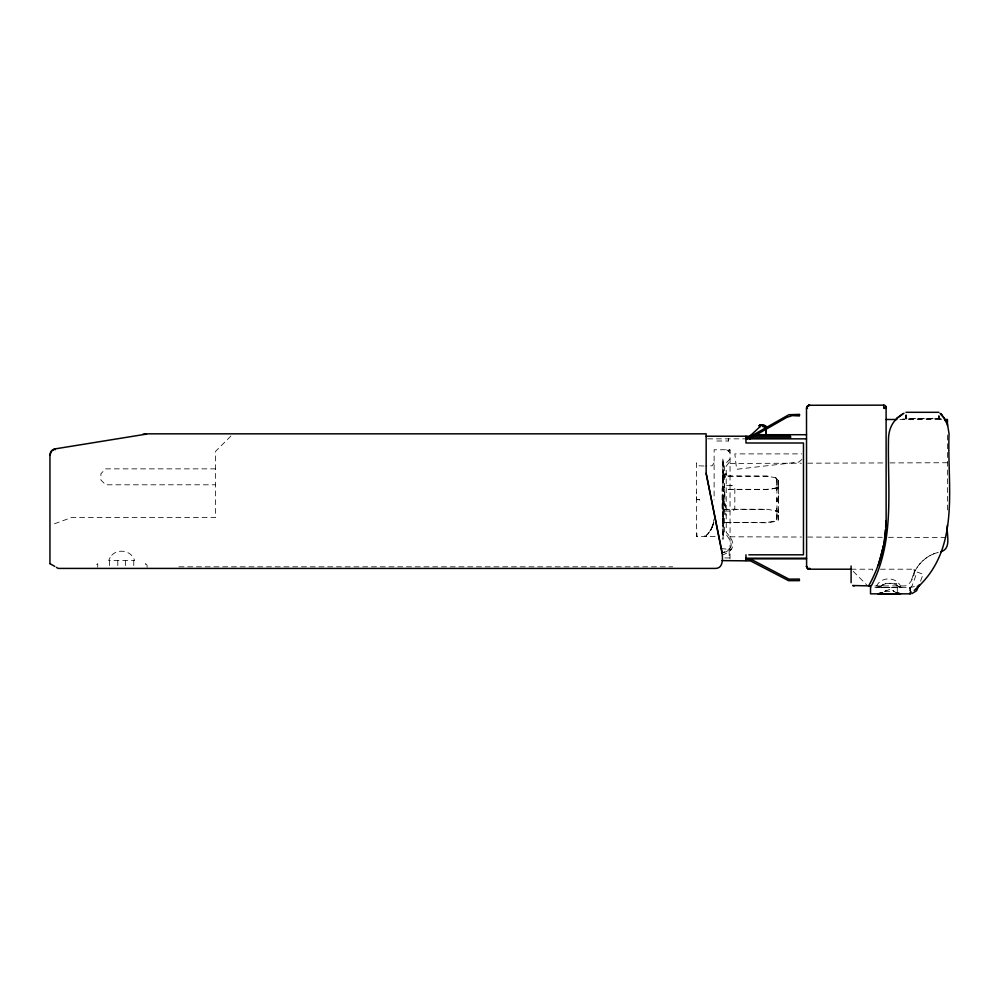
<?xml version="1.0" encoding="UTF-8"?>
<svg xmlns="http://www.w3.org/2000/svg" width="999" height="999" viewBox="0 0 999 999"><rect width="100%" height="100%" fill="white"/><g stroke="black" fill="none" stroke-linecap="round" stroke-linejoin="round"><path stroke-width="0.75" stroke-dasharray="5 3.75" d="M696.803 535.002L696.84 536.563L696.803 533.379L697.539 534.39L696.603 533.379M726.223 522.34L768.318 522.789L777.647 520.916L778.433 519.318L778.433 479.757L777.647 478.159L766.832 476.036L724.387 475.899L723.126 474.05L723.101 459.415L723.101 539.16L723.126 524.537L725.124 522.539M723.101 499.787L723.264 498.901L723.126 501.623L723.126 496.228M723.126 503.221L723.126 495.354M723.126 517.07L723.251 516.371L722.976 523.801L722.876 513.773M778.433 495.729L778.433 502.16M722.876 499.787L722.976 493.581L722.876 496.278M723.126 502.06L723.126 496.953M722.876 479.308L722.976 475.561L723.126 478.246M723.126 476.998L722.976 474.775L722.976 482.904M722.876 519.268L722.976 523.014L723.101 519.305M876.985 585.938L876.585 585.938C881.106 576.548 895.928 576.585 900.474 585.938M723.251 516.371L723.126 520.491M722.876 484.802L722.976 482.005M722.976 523.014L723.126 520.329M778.433 515.521L778.258 518.456L778.433 517.345M941.433 419.218L938.935 418.643L938.973 415.472L938.935 418.643L941.183 419.143M722.976 523.801L723.126 521.578M723.126 525.062L723.126 527.122M723.126 513.636L723.251 507.642L723.126 508.616M722.976 534.79L723.126 531.081M722.976 534.315L723.126 532.554M778.433 496.915L778.433 499.537M723.126 513.049L723.251 507.217L723.126 508.141M705.694 536.563L711.425 529.045L713.948 519.443M778.258 520.142L778.258 513.848L778.433 514.91M938.935 418.643L939.31 417.257L939.11 418.681L906.043 418.643L905.981 415.472L905.868 418.656L906.031 415.459L905.868 418.656L938.935 418.643L939.135 415.559L939.135 418.681L902.721 419.031M724.637 522.627L766.832 522.539L776.161 520.666L776.947 515.447M723.126 516.733L723.251 515.971M778.433 484.165L778.258 485.227L778.258 478.933M776.947 512.662L776.772 519.892M880.394 569.205L913.161 569.205C917.194 572.327 910.126 586.763 903.933 585.938L872.602 585.938M713.436 523.701L713.761 522.19L710.664 530.407L713.436 523.701L711.425 529.045L708.216 533.753L704.595 536.563M776.747 489.11L776.947 488.224M776.947 487.737L776.747 490.209L776.747 486.863L775.299 487.962M714.123 462.837L712.087 465.796L705.356 466.009M778.433 510.202L778.433 512.549L776.785 510.664M712.587 526.448L713.698 522.177L712.587 526.436L708.166 533.728M723.251 523.851L723.126 519.093M776.785 488.399L778.433 486.288L778.433 489.91M911.7 579.707C914.809 566.745 925.062 555.519 938.186 552.472C927.921 554.832 919.455 562.325 914.597 571.503L913.935 569.418M920.541 581.206L923.076 574.25L917.082 572.065L911.975 586.113L910.526 587.412L870.529 587.474M778.233 487L778.433 488.836M913.411 574.163L914.535 571.628M726.623 449.75L730.044 452.559M696.728 499.9L697.639 499.537L696.615 499.512L696.603 492.682M729.545 450L728.633 451.336L729.02 449.75L730.044 450.299M776.947 500.611L776.947 497.852M722.09 555.132C736.088 550.224 735.376 541.858 726.223 532.405L726.223 466.171L730.044 461.251M776.747 487.062L775.299 488.136L766.832 489.335L722.876 489.335M730.044 458.953L725.749 463.411L724.637 466.171L724.637 532.405C730.993 540.871 736.475 548.963 722.09 553.284M230.919 436.014L215.597 451.348L215.597 517.445L71.828 517.445L52.872 524.35M885.052 591.296L889.322 589.535L892.619 590.347L896.19 592.757M776.747 509.428L776.947 508.004M705.344 536.563L706.68 535.439L705.132 536.563M802.06 459.365L798.738 462.087L736.613 469.293L734.827 453.896L801.822 453.896M884.839 591.296L886.026 590.347M731.418 549.1L730.044 550.162L729.395 548.688L722.077 553.259M776.785 488.261L777.622 487.749M881.28 585.876C885.913 582.317 892.794 582.367 897.439 585.876L894.954 584.39M881.205 585.876L883.69 584.39M881.418 585.876L877.097 587.474L883.054 587.474M881.618 585.876L876.76 587.474L889.897 587.437M877.272 587.437L880.057 586.638L877.172 587.437M723.126 471.466L723.126 473.526M914.46 586.575L910.027 587.474L910.027 593.843M776.785 488.086L768.318 489.585L724.637 489.585M776.947 499.6L776.947 501.498L776.947 497.077L776.947 500.924M778.433 499.85L778.433 503.346M891.096 587.474L901.548 587.474L897.027 585.876M730.044 463.436L801.485 463.199M807.691 463.186L883.79 462.937M889.997 462.912L947.452 462.737M899.937 419.493L942.119 419.493M707.704 438.848L744.755 438.848M215.597 468.868L105.694 468.868L100.911 473.651L100.911 480.019L105.694 484.802L215.597 484.802M768.318 476.286L726.61 476.286L724.637 474.562M722.876 509.24L766.832 509.24L776.785 510.988M724.637 509.49L768.318 509.49M703.97 466.009L698.638 465.796L696.603 462.824L696.603 536.563L717.294 536.563M721.128 548.501L728.271 549.388M724.737 557.942L730.044 557.942M178.958 566.82L672.714 566.82M851.098 569.205L872.602 569.205L872.602 572.252M884.764 591.296L893.993 591.296L892.619 590.347M730.044 536.8L801.485 537.037M807.691 537.05L882.229 537.3M888.448 537.312L947.452 537.499M884.402 587.437L901.885 587.474L897.227 585.876M724.637 474.762L726.223 474.875L724.637 474.612M775.299 510.626L776.747 511.725L776.747 508.379L776.947 510.851M775.299 477.534L776.947 479.77L776.772 478.683M776.785 510.814L777.622 511.326M853.183 571.303L866.77 584.89M776.747 511.513L775.299 510.739M729.395 548.688L730.044 549.737M704.557 535.814L704.882 536.563M724.637 476.61L724.924 477.347L724.637 474.937M724.637 476.311L724.924 477.06L724.637 475.237L724.924 477.347L724.637 475.087M778.433 509.165L778.433 512.787L778.233 512.075M914.51 569.967L914.747 570.729M776.947 483.129L776.772 479.12L776.947 485.926M723.251 474.737L723.251 482.205L723.126 481.506M725.511 513.061L725.936 515.234M723.126 481.855L723.251 482.604L723.126 478.084M778.433 481.73L778.258 480.631L778.433 483.553M729.108 550.749L729.258 558.254M723.126 490.447L723.251 491.371L723.126 485.526M723.126 489.972L723.251 490.934L723.126 484.94M723.126 467.495L722.976 463.786M910.189 589.035L910.027 587.474L910.052 590.721L910.101 587.449L910.101 590.684M722.976 464.26L723.126 466.034M724.999 503.484L725.262 506.88M725.037 504.27L725.262 507.592M722.876 502.297L722.976 505.007L722.876 498.788M722.876 514.697L722.976 516.57M722.976 474.775L723.101 479.27M724.774 495.129L724.637 484.765L724.662 487.862M723.101 478.434L723.126 482.28M947.452 435.027L947.452 512.724M906.043 414.323L906.043 419.493M897.289 587.474L897.289 593.843M896.74 585.938L896.74 583.541L882.954 583.541L882.954 585.938M776.947 479.508L776.947 519.08M730.044 558.853L730.044 449.75L714.123 449.75L714.123 499.9M728.458 438.848L728.458 440.996L715.709 440.996L715.821 438.848M728.346 438.848L728.346 440.996M722.876 459.053L722.876 539.522M147.103 567.357L147.103 565.234L145.517 563.636L145.517 567.22M133.779 560.614L133.779 568.419M125.449 560.614L125.449 568.419M117.795 560.614L117.795 568.419M109.465 560.614L109.465 568.419M97.727 567.22L97.727 563.636L96.141 565.234L96.141 568.419M110.102 557.479L108.679 560.614L134.565 560.614C131.706 549.75 115.597 547.764 110.102 557.479M726.223 474.05L724.637 474.05L726.223 474.05M731.643 485.589L725.274 485.589A3.184 3.184 0 0 0 722.09 488.773L722.09 507.892A3.184 3.184 0 0 0 725.274 511.076L731.643 511.076A3.184 3.184 0 0 0 734.827 507.892L734.827 488.773A3.184 3.184 0 0 0 731.643 485.589M699.787 499.9L698.638 499.55L699.787 499.9M726.261 499.163L726.261 499.163M901.473 587.437L898.663 586.638L901.373 587.437M939.135 417.12L938.935 415.459L939.035 418.656L938.985 417.07M724.862 499.15L724.762 494.73L724.862 499.15"/><path stroke-width="1.5" d="M750.711 435.352L748.089 437.799L759.939 426.748L760.139 425.212L765.621 425.874L765.883 434.715L765.883 426.748L764.297 425.149M886.101 407.117L886.138 520.591C886.088 543.481 879.794 565.996 868.618 585.938M765.883 426.748L763.099 426.161C765.209 426.71 759.203 423.002 759.477 426.198L759.939 426.748M765.858 426.461L764.735 425.624L764.572 426.748M885.339 529.67L884.152 543.294L878.246 565.297M885.601 526.648L886.138 520.591M886.138 408.042L885.451 408.341L885.064 407.342L885.077 408.341L883.753 408.341L883.753 405.157L808.865 405.269L806.905 406.893L807.429 408.341L806.505 408.341L806.605 566.845L808.228 568.806L809.689 568.281L809.689 569.205L851.111 569.205M722.09 553.284L706.156 473.651L706.156 433.828L148.152 433.828L55.27 448.863L55.257 449.725L54.246 449.213L51.461 451.036L49.95 455.157L49.95 563.636M746.777 438.848L747.277 436.625L746.94 438.848M880.419 558.816L884.115 543.493M746.777 437.799L747.277 436.625M919.305 584.602L916.558 590.759L911.875 593.631M747.414 437.799L746.94 437.799M871.59 585.402C895.329 539.959 887.312 487.287 888.523 438.149C888.823 431.156 891.17 423.826 896.465 419.031M914.21 590.409L919.592 585.402C960.551 545.317 947.015 484.827 949.05 433.753L947.589 424.862L944.804 419.617M759.477 426.198L760.014 425.624L759.178 425.786M809.153 568.806L808.091 568.781L809.689 569.205A3.184 3.184 0 0 1 806.505 566.021L806.605 566.845M896.478 418.656L902.771 413.836M897.04 418.094L903.97 413.199M910.027 593.843L870.529 593.843L870.529 587.474M763.086 426.748L764.073 426.748M752.821 435.152L788.86 414.722L799.575 414.36L799.437 415.946L792.207 415.609L786.7 417.432L752.11 437.237M759.128 425.586L763.361 425.149L760.077 425.374M917.294 586.363L919.592 585.402M905.968 412.3L938.985 412.312M882.454 592.757L878.358 593.843L883.566 593.843M882.492 592.757L878.171 593.843L889.634 593.793M940.921 551.648C952.309 548.551 945.828 532.929 947.452 525.037M809.689 405.582L808.89 405.307A3.184 3.134 -45 0 0 806.643 407.555L807.429 408.341M808.865 405.269L809.689 405.157A3.184 3.184 0 0 0 806.505 408.341M142.919 434.265L146.403 433.878M895.079 593.843L900.474 593.843L896.153 592.757L900.286 593.843L891.096 593.843M893.418 593.793L885.226 593.793M886.138 419.493L896.865 419.493M944.392 419.493L947.452 419.493L947.452 425.711M752.347 434.715L806.505 434.715M706.156 436.213L790.571 436.213L790.571 437.812L745.978 437.812M746.29 438.848L806.505 438.848M748.838 554.807L803.471 554.807L803.471 442.994L745.978 442.994L745.978 436.213M745.654 558.216L806.505 558.216M745.654 558.853L806.505 558.853M745.978 559.015L752.022 559.815L789.01 579.145L799.3 579.058L799.487 580.644L788.573 580.669L750.499 560.889L722.09 560.614M854.282 585.938L852.684 585.514L871.078 585.938M809.689 569.205L808.865 569.105A3.184 3.134 45 0 1 806.643 566.82M50.162 563.761L54.77 566.421M56.406 567.37L58.229 568.419L715.709 568.419C723.825 568.156 722.552 557.542 722.09 552.26L706.156 473.264M944.804 419.955L945.816 420.716M941.433 414.61L940.459 413.623L944.792 418.943M942.182 415.422L940.309 413.486L944.205 418.044M870.529 585.901L870.529 587.037M851.098 566.021L851.098 582.754M745.978 554.807L745.978 560.614M49.95 455.157A6.369 6.369 0 0 1 55.27 448.863M883.753 405.157A2.385 2.385 0 0 1 886.138 407.555M750.024 436.538L749.962 438.848L750.024 436.538M910.788 591.87L910.189 593.718L910.788 591.87M885.976 407.754L885.763 408.341L885.976 407.754"/></g></svg>
